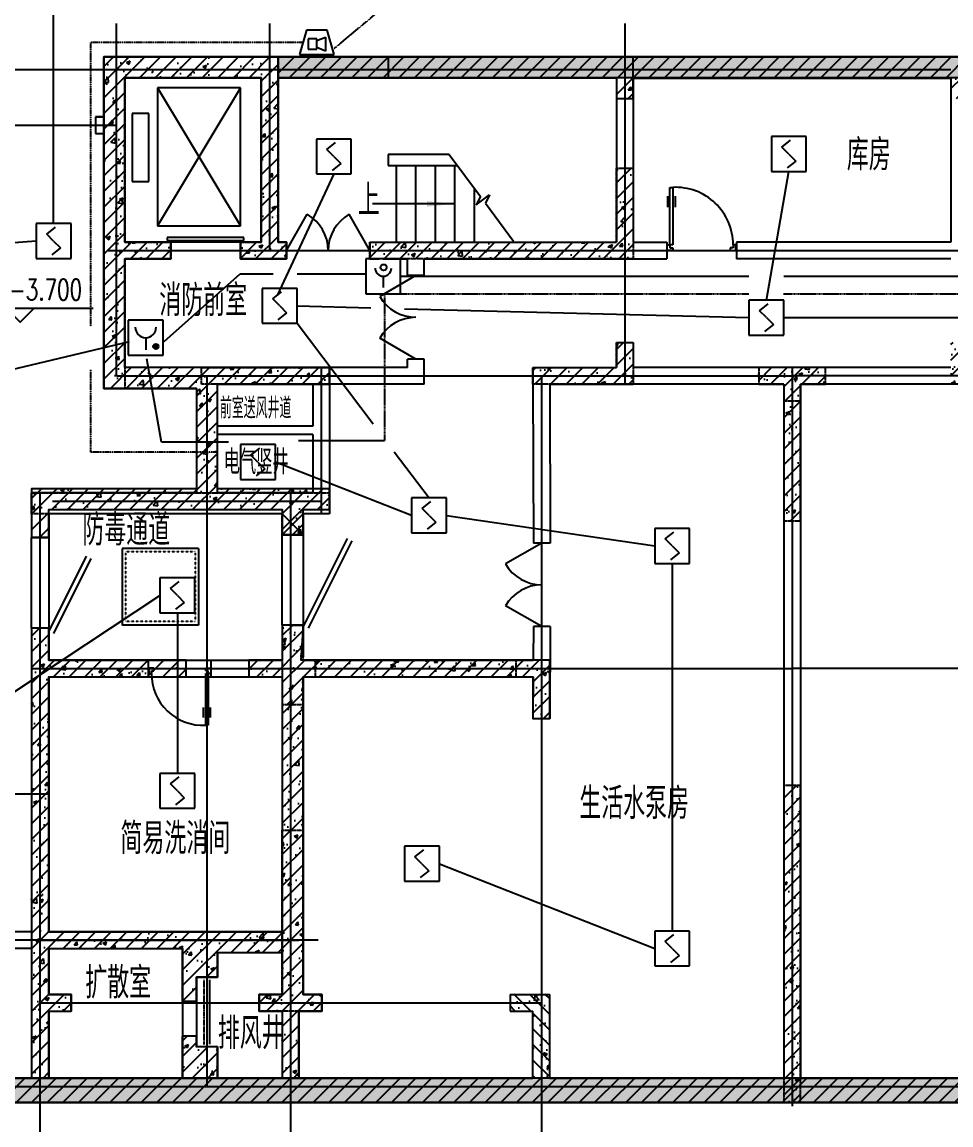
# Model space of a CAD drawing. Extents: x -170759 to 304867, y -311201 to 112352.
# Drawn here: x 83807 to 97142, y -258661 to -242828 of the extents above; entities that cross this region are included whole.
import ezdxf
from ezdxf.enums import TextEntityAlignment as Align

# ---------------------------------------------------------------- set-up
doc = ezdxf.new("R2010")
doc.units = 0
for name, pattern in [('ACAD_ISO04W100', [30.5, 24, -3, 0.5, -3]), ('CENTER', [2, 1.25, -0.25, 0.25, -0.25]), ('CENTER2', [1.125, 0.75, -0.125, 0.125, -0.125]), ('DASH', [0.35, 0.25, -0.1]), ('DOTE', [2.42, 2, -0.2, 0.02, -0.2]), ('HIDDEN', [0.375, 0.25, -0.125]), ('PHANTOM2', [1.25, 0.625, -0.125, 0.125, -0.125, 0.125, -0.125])]:
    doc.linetypes.add(name, pattern=pattern)
doc.layers.get('0').update_dxf_attribs({"linetype": 'CONTINUOUS'})
for name, color, linetype in [('7', 8, 'CONTINUOUS'), ('DOTE', 251, 'CONTINUOUS'), ('EQUIP', 3, 'CONTINUOUS'), ('PUB_DIM', 3, 'CONTINUOUS'), ('STAIR', 2, 'CONTINUOUS'), ('TEX', 7, 'CONTINUOUS'), ('TEXT', 6, 'CONTINUOUS'), ('TXT', 3, 'CONTINUOUS'), ('WAL', 20, 'CONTINUOUS'), ('WALL', 7, 'CONTINUOUS'), ('WINDOW', 151, 'CONTINUOUS'), ('WINDOW_TEXT', 7, 'CONTINUOUS'), ('WIRE', 1, 'CONTINUOUS'), ('WZ', 3, 'CONTINUOUS'), ('X', 4, 'CONTINUOUS'), ('ZHU', 251, 'CONTINUOUS'), ('ZXX', 2, 'ACAD_ISO04W100'), ('导线', 1, 'CONTINUOUS'), ('消防', 1, 'CONTINUOUS')]:
    doc.layers.add(name, color=color, linetype=linetype)
doc.styles.add('HZS', font='txt', dxfattribs={"width": 0.7, "bigfont": 'HZS'})
doc.styles.add('HZTXT', font='txt.shx', dxfattribs={"width": 0.8, "bigfont": 'hztxt.shx'})
doc.styles.add('HZXXX', font='romans', dxfattribs={"width": 0.7, "bigfont": 'hzs'})
doc.styles.add('SIMPLEX', font='SIMPLEX.SHX')
doc.styles.add('XC93', font='hzst-e.shx', dxfattribs={"width": 0.75, "bigfont": 'xc93.shx'})
pattern_1 = [(50, (50704.1, -264957.1), (546.554, -47.8173), [57.15, -628.65]), (355, (50704.1, -264957.1), (-105.7285, 573.17), [45.72, -502.92]), (100.451, (50749.67, -264961.1), (440.8275, 525.35), [48.57, -534.27]), (46.1842, (50704.1, -264804.7), (813.237, -126.127), [85.725, -942.975]), (96.6356, (50771.9, -264815.2), (712.213, 742.277), [72.855, -801.405]), (351.184, (50704.1, -264804.7), (712.214, 742.275), [68.58, -754.38]), (21, (50780.3, -264842.8), (454.8446, -306.7966), [57.15, -628.65]), (326, (50780.3, -264842.8), (185.406, 552.564), [45.72, -502.92]), (71.4514, (50818.2, -264868.36), (640.2495, 245.7686), [48.57, -534.27]), (37.5, (50704.12, -264957.1), (9.2658, 253.6651), [0, -496.824, 0, -510.54, 0, -504.825]), (7.5, (50704.12, -264957.1), (200.459, 300.5417), [0, -291.084, 0, -485.394, 0, -192.405]), (327.5, (50534.2, -264957.1), (406.7718, -17.1862), [0, -190.5, 0, -594.36, 0, -788.67]), (317.5, (50458, -264957.1), (444.3875, 76.2795), [0, -247.65, 0, -394.716, 0, -560.07])]
pattern_2 = [(45, (50704.12, -266421.94), (-112.2532, 112.2532), [])]

# ---------------------------------------------------------------- blocks, each defined once
blk = doc.blocks.new('_LINKPT1')
blk.add_line((0, 0), (0, 0))
blk = doc.blocks.new('M_I14YDH')
for p, q in [((0.5, 0.5), (-0.5, 0.5)), ((-0.5, 0.5), (-0.5, -0.5)), ((-0.2, 0.2), (0.05, 0.4)), ((0.5, -0.5), (0.5, 0.5)), ((0, 0), (-0.2, 0.2)), ((0, 0), (0.2, -0.2)), ((0.2, -0.2), (-0.05, -0.4)), ((-0.5, -0.5), (0.5, -0.5))]:
    blk.add_line(p, q)
for p in [(0, 0.5), (-0.5, 0), (0.5, 0), (0, -0.5)]:
    blk.add_blockref('_LINKPT1', p)
at = {"width": 0.8, "flags": 9}
blk.add_attdef('A', (0, 0), '', height=0.00002, dxfattribs=at)
blk = doc.blocks.new('_DBLK1')
for p, q in [((-0.5, 0), (-0.25, -0.433)), ((0.5, 0), (0.25, -0.433))]:
    blk.add_line(p, q)
for centre, start, end in [((-0.5, 0), 300, 0), ((0.5, 0), 180, 240)]:
    blk.add_arc(centre, 0.5, start, end)
at = {"layer": 'WINDOW_TEXT', "style": 'SIMPLEX', "flags": 9}
blk.add_attdef('A', text='', height=1, dxfattribs=at).set_placement((0, 1.5), align=Align.MIDDLE)
blk = doc.blocks.new('M_A23MCU')
for p, q in [((-0.454, 0.081), (-0.454, 0.905)), ((-0.454, 0.905), (-0.413, 0.905)), ((-0.413, 0.905), (-0.413, 0.081)), ((-0.489, 0.782), (-0.489, 0.624)), ((-0.378, 0.782), (-0.378, 0.624)), ((-0.495, -0.002), (-0.495, 0.081)), ((-0.495, 0.081), (-0.454, 0.081)), ((-0.413, 0.081), (-0.454, 0.081)), ((-0.454, 0.081), (-0.454, 0.039)), ((-0.454, 0.039), (-0.413, 0.039)), ((-0.413, 0.039), (-0.413, -0.002)), ((0.412, 0.039), (0.412, -0.002)), ((0.453, 0.039), (0.412, 0.039)), ((0.453, 0.081), (0.453, 0.039)), ((0.494, 0.081), (0.453, 0.081)), ((0.494, -0.002), (0.494, 0.081)), ((-0.413, -0.002), (-0.495, -0.002)), ((-0.495, -0.002), (-0.495, -0.002)), ((0.412, -0.002), (0.494, -0.002)), ((0.494, -0.002), (0.494, -0.002))]:
    blk.add_line(p, q)
blk.add_arc((-0.372, 0.082), 0.825, 359.9283, 92.866)
blk = doc.blocks.new('M_I17LNN')
for p, q in [((0.5, 0.5), (-0.5, 0.5)), ((-0.5, 0.5), (-0.5, -0.5)), ((0.5, -0.5), (0.5, 0.5)), ((0, 0), (0, -0.35)), ((-0.5, -0.5), (0.5, -0.5))]:
    blk.add_line(p, q)
blk.add_arc((0, 0.3), 0.3, 180, 0)
for p in [(0, 0.5), (-0.5, 0), (0.5, 0), (0, -0.5)]:
    blk.add_blockref('_LINKPT1', p)
at = {"width": 0.8, "flags": 9}
blk.add_attdef('A', (0, 0), '', height=0.00002, dxfattribs=at)
blk = doc.blocks.new('A$C040471D3')
at = {"layer": 'EQUIP'}
blk.add_circle((396, 125), 37.5, dxfattribs=at)
for points in [[(396, 162), (396, 162), (377, 157), (414, 157)], [(363, 144), (428, 144), (358, 125), (433, 125)], [(363, 106), (428, 106), (358, 125), (433, 125)], [(377, 157), (414, 157), (363, 144), (428, 144)], [(377, 92), (414, 92), (363, 106), (428, 106)], [(396, 87), (396, 87), (377, 92), (414, 92)]]:
    blk.add_solid(points, dxfattribs=at)
at = {"layer": 'EQUIP', "xscale": 500, "yscale": 500, "zscale": 500}
blk.add_blockref('M_I17LNN', (250, 250), dxfattribs=at)
blk = doc.blocks.new('A$C0C615F67')
blk.add_blockref('A$C040471D3', (0, 0))
blk = doc.blocks.new('_X1BIG')
for p, q in [((0.5, 0.5), (-0.5, 0.5)), ((-0.5, 0.5), (-0.5, -0.5)), ((0.5, -0.5), (0.5, 0.5)), ((0, 0), (0, -0.324)), ((-0.5, -0.5), (0.5, -0.5))]:
    blk.add_line(p, q)
blk.add_circle((0.012, 0.254), 0.0864)
blk.add_arc((0, 0.234), 0.234, 180, 0)
at = {"xscale": 0.002, "yscale": 0.002, "zscale": 0.002}
for p in [(0, 0.5), (-0.5, 0), (0.5, 0), (0, -0.5)]:
    blk.add_blockref('_LINKPT1', p, dxfattribs=at)
at = {"style": 'XC93', "width": 0.75, "flags": 9}
blk.add_attdef('A', (0, 0), '', height=0.00002, dxfattribs=at)
blk = doc.blocks.new('_ARROW')
blk.add_solid([(0, 0), (-1, 0.1), (-1, -0.1)])
blk = doc.blocks.new('M_I21DXI')
for p, q in [((-0.3, 0.7), (-0.5, 0)), ((0.3, 0.7), (-0.3, 0.7)), ((0.5, 0), (0.3, 0.7)), ((-0.25, 0.45), (-0.25, 0.15)), ((0, 0.45), (-0.25, 0.45)), ((0, 0.4), (0.25, 0.5)), ((0, 0.15), (0, 0.45)), ((0.25, 0.5), (0.25, 0.1)), ((-0.5, 0), (0.5, 0)), ((-0.25, 0.15), (0, 0.15)), ((0.25, 0.1), (0, 0.2))]:
    blk.add_line(p, q)
for p in [(0, 0.7), (-0.4, 0.35), (0.4, 0.35), (0, 0)]:
    blk.add_blockref('_LINKPT1', p)
at = {"width": 0.8, "flags": 9}
blk.add_attdef('A', (0, 0), '', height=0.00002, dxfattribs=at)

msp = doc.modelspace()

# ---------------------------------------------------------------- hatches: boundary and pattern name
at = {"layer": 'WALL'}
h = msp.add_hatch(dxfattribs=at)
h.set_pattern_fill('AR-CONC', color=256, scale=3, style=0)
h.set_pattern_definition(pattern_1)
h.paths.add_polyline_path([(84191.64473, -250227.46476), (84191.64473, -249827.46476), (87541.64473, -249827.46476), (87541.64473, -250187.46476), (87841.64473, -250187.46476), (87841.64473, -249827.46476), (88221.64473, -249827.46476), (88221.64473, -249527.46476), (86611.64473, -249527.46476), (86611.64473, -248027.46479), (88221.64454, -248027.46479), (88221.64454, -247787.46476), (85281.64473, -247787.46476), (85281.64473, -246227.46476), (85941.64473, -246227.46476), (85941.64473, -245987.46476), (85281.64473, -245987.46476), (85281.64473, -243627.46476), (87241.64473, -243627.46476), (87241.64473, -245987.46476), (86941.64473, -245987.46476), (86941.64473, -246227.46476), (87601.64473, -246227.46476), (87601.64473, -245987.46476), (87481.64473, -245987.46476), (87481.64473, -243327.46476), (84981.64473, -243327.46476), (84981.64473, -248087.46476), (86311.64473, -248087.46476), (86311.64473, -249527.46476), (83941.64473, -249527.46476), (83941.64473, -250227.46476)])
h = msp.add_hatch(dxfattribs=at)
h.set_pattern_fill('ANSI31', color=256, scale=50, style=0)
h.set_pattern_definition([(45, (50704.12, -265395.64), (-112.2532, 112.2532), [])])
h.paths.add_polyline_path([(84191.64473, -250227.46476), (84191.64473, -249827.46476), (87541.64473, -249827.46476), (87541.64473, -250187.46476), (87841.64473, -250187.46476), (87841.64473, -249827.46476), (88221.64473, -249827.46476), (88221.64473, -249527.46476), (86611.64473, -249527.46476), (86611.64473, -248027.46479), (88221.64454, -248027.46479), (88221.64454, -247787.46476), (85281.64473, -247787.46476), (85281.64473, -246227.46476), (85941.64473, -246227.46476), (85941.64473, -245987.46476), (85281.64473, -245987.46476), (85281.64473, -243627.46476), (87241.64473, -243627.46476), (87241.64473, -245987.46476), (86941.64473, -245987.46476), (86941.64473, -246227.46476), (87601.64473, -246227.46476), (87601.64473, -245987.46476), (87481.64473, -245987.46476), (87481.64473, -243327.46476), (84981.64473, -243327.46476), (84981.64473, -248087.46476), (86311.64473, -248087.46476), (86311.64473, -249527.46476), (83941.64473, -249527.46476), (83941.64473, -250227.46476)])
h = msp.add_hatch(dxfattribs=at)
h.set_pattern_fill('AR-CONC', color=256, scale=3, style=0)
h.set_pattern_definition(pattern_1)
h.paths.add_polyline_path([(87481.64473, -243327.46476), (102241.64473, -243327.46476), (102241.64473, -243627.46476), (87481.64473, -243627.46476)])
h = msp.add_hatch(dxfattribs=at)
h.set_pattern_fill('ANSI31', color=256, scale=50, style=0)
h.set_pattern_definition(pattern_2)
h.paths.add_polyline_path([(87481.64473, -243327.46476), (102241.64473, -243327.46476), (102241.64473, -243627.46476), (87481.64473, -243627.46476)])
h = msp.add_hatch(dxfattribs=at)
h.set_pattern_fill('AR-CONC', color=256, scale=3, style=0)
h.set_pattern_definition(pattern_1)
h.paths.add_polyline_path([(81481.64473, -244107.46476), (81481.64473, -243587.46476), (78731.64473, -243587.46476), (78731.64473, -254137.46476), (79931.64473, -254137.46476), (79931.64473, -258337.46476), (109791.64473, -258337.46476), (109791.64473, -254137.46476), (110991.64473, -254137.46476), (110991.64473, -251987.46476), (110941.64473, -251987.46476), (110941.64473, -243587.46476), (110361.64473, -243587.46476), (110361.64473, -243827.46476), (110641.64473, -243827.46476), (110641.64473, -253787.46476), (106861.64473, -253787.46476), (106861.64473, -254027.46476), (109441.64473, -254027.46476), (109441.64473, -257987.46476), (105781.64473, -257987.46476), (80281.64473, -257987.46476), (80281.64473, -253787.46476), (79081.64473, -253787.46476), (79081.64689, -243827.46456), (80031.64473, -243827.46476), (80031.64473, -244107.46476), (80281.64473, -244107.46476), (80281.64473, -243827.46476), (81241.64473, -243827.46476), (81241.64473, -244107.46476)])
h = msp.add_hatch(dxfattribs=at)
h.set_pattern_fill('ANSI31', color=256, scale=50, style=0)
h.set_pattern_definition([(45, (48812.71, -264957.1), (-112.2532, 112.2532), [])])
h.paths.add_polyline_path([(81481.64473, -244107.46476), (81481.64473, -243587.46476), (78731.64473, -243587.46476), (78731.64473, -254137.46476), (79931.64473, -254137.46476), (79931.64473, -258337.46476), (109791.64473, -258337.46476), (109791.64473, -254137.46476), (110991.64473, -254137.46476), (110991.64473, -251987.46476), (110941.64473, -251987.46476), (110941.64473, -243587.46476), (110361.64473, -243587.46476), (110361.64473, -243827.46476), (110641.64473, -243827.46476), (110641.64473, -253787.46476), (106861.64473, -253787.46476), (106861.64473, -254027.46476), (109441.64473, -254027.46476), (109441.64473, -257987.46476), (105781.64473, -257987.46476), (80281.64473, -257987.46476), (80281.64473, -253787.46476), (79081.64473, -253787.46476), (79081.64689, -243827.46456), (80031.64473, -243827.46476), (80031.64473, -244107.46476), (80281.64473, -244107.46476), (80281.64473, -243827.46476), (81241.64473, -243827.46476), (81241.64473, -244107.46476)])
h = msp.add_hatch(dxfattribs=at)
h.set_pattern_fill('AR-CONC', color=256, scale=3, style=0)
h.set_pattern_definition(pattern_1)
h.paths.add_polyline_path([(92461.64473, -243627.46476), (92341.64473, -243627.46476), (92341.64473, -243927.46476), (92461.64473, -243927.46476)])
h.paths.add_polyline_path([(92581.64473, -243627.46476), (92461.64473, -243627.46476), (92461.64473, -243927.46476), (92581.64473, -243927.46476)])
h.paths.add_polyline_path([(97141.64473, -243927.46476), (97261.64473, -243927.46476), (97261.64473, -243627.46476), (97141.64473, -243627.46476)])
h.paths.add_polyline_path([(97261.64473, -243927.46476), (97381.64473, -243927.46476), (97381.64473, -243627.46476), (97261.64473, -243627.46476)])
h = msp.add_hatch(dxfattribs=at)
h.set_pattern_fill('ANSI31', color=256, scale=50, style=0)
h.set_pattern_definition(pattern_2)
h.paths.add_polyline_path([(92461.64473, -243627.46476), (92341.64473, -243627.46476), (92341.64473, -243927.46476), (92461.64473, -243927.46476)])
h.paths.add_polyline_path([(92581.64473, -243627.46476), (92461.64473, -243627.46476), (92461.64473, -243927.46476), (92581.64473, -243927.46476)])
h.paths.add_polyline_path([(97141.64473, -243927.46476), (97261.64473, -243927.46476), (97261.64473, -243627.46476), (97141.64473, -243627.46476)])
h.paths.add_polyline_path([(97261.64473, -243927.46476), (97381.64473, -243927.46476), (97381.64473, -243627.46476), (97261.64473, -243627.46476)])
h = msp.add_hatch(dxfattribs=at)
h.set_pattern_fill('AR-CONC', color=256, scale=3, style=0)
h.set_pattern_definition(pattern_1)
h.paths.add_polyline_path([(88801.64473, -246227.46476), (88801.64473, -245987.46476), (92341.64473, -245987.46476), (92341.64473, -244927.46476), (92581.64473, -244927.46476), (92581.64473, -246227.46476)])
h = msp.add_hatch(dxfattribs=at)
h.set_pattern_fill('ANSI31', color=256, scale=50, style=0)
h.set_pattern_definition([(45, (50704.12, -264547.88), (-112.2532, 112.2532), [])])
h.paths.add_polyline_path([(88801.64473, -246227.46476), (88801.64473, -245987.46476), (92341.64473, -245987.46476), (92341.64473, -244927.46476), (92581.64473, -244927.46476), (92581.64473, -246227.46476)])
h = msp.add_hatch(dxfattribs=at)
h.set_pattern_fill('AR-CONC', color=256, scale=3, style=0)
h.set_pattern_definition(pattern_1)
h.paths.add_polyline_path([(91141.64473, -248027.46476), (91141.64473, -247787.46476), (92341.64473, -247787.46476), (92341.64473, -247427.46476), (92581.64473, -247427.46476), (92581.64473, -248027.46476)])
h = msp.add_hatch(dxfattribs=at)
h.set_pattern_fill('ANSI31', color=256, scale=50, style=0)
h.set_pattern_definition([(45, (50704.12, -264245.63), (-112.2532, 112.2532), [])])
h.paths.add_polyline_path([(91141.64473, -248027.46476), (91141.64473, -247787.46476), (92341.64473, -247787.46476), (92341.64473, -247427.46476), (92581.64473, -247427.46476), (92581.64473, -248027.46476)])
h = msp.add_hatch(dxfattribs=at)
h.set_pattern_fill('AR-CONC', color=256, scale=3, style=0)
h.set_pattern_definition(pattern_1)
h.paths.add_polyline_path([(98581.64473, -248027.46476), (98581.64473, -247787.46476), (97381.64473, -247787.46476), (97381.64473, -247427.46476), (97141.64473, -247427.46476), (97141.64473, -248027.46476)])
h.paths.add_polyline_path([(94981.64473, -249987.46476), (94981.64473, -248027.46476), (95341.64473, -248027.46476), (95341.64473, -247787.46476), (94381.64473, -247787.46476), (94381.64473, -248027.46476), (94741.64473, -248027.46476), (94741.64473, -249987.46476)])
h = msp.add_hatch(dxfattribs=at)
h.set_pattern_fill('ANSI31', color=256, scale=50, style=0)
h.set_pattern_definition([(45, (50704.12, -264485.69), (-112.2532, 112.2532), [])])
h.paths.add_polyline_path([(98581.64473, -248027.46476), (98581.64473, -247787.46476), (97381.64473, -247787.46476), (97381.64473, -247427.46476), (97141.64473, -247427.46476), (97141.64473, -248027.46476)])
h.paths.add_polyline_path([(94981.64473, -249987.46476), (94981.64473, -248027.46476), (95341.64473, -248027.46476), (95341.64473, -247787.46476), (94381.64473, -247787.46476), (94381.64473, -248027.46476), (94741.64473, -248027.46476), (94741.64473, -249987.46476)])
h = msp.add_hatch(dxfattribs=at)
h.set_pattern_fill('AR-CONC', color=256, scale=3, style=0)
h.set_pattern_definition(pattern_1)
h.paths.add_polyline_path([(83941.64473, -251527.46476), (83941.64473, -257987.46476), (84191.64473, -257987.46476), (84191.64473, -257027.46476), (84511.64473, -257027.46476), (84511.64473, -256787.46476), (84191.64473, -256787.46476), (84191.64473, -256127.46476), (86111.64492, -256127.46477), (86111.64492, -256888.07186), (86311.64492, -256888.07186), (86311.64492, -256538.07186), (86611.64473, -256538.07186), (86611.64473, -256187.46476), (87541.64473, -256187.46476), (87541.64473, -256787.46476), (87211.64473, -256787.46476), (87211.64473, -257027.46476), (87541.64473, -257027.46476), (87541.64473, -257987.46476), (87781.64473, -257987.46476), (87781.64473, -257027.46476), (88111.64473, -257027.46476), (88111.64473, -256787.46476), (87841.64473, -256787.46476), (87841.64473, -252227.46476), (91141.64473, -252227.46476), (91141.64473, -252827.46476), (91381.64473, -252827.46476), (91381.64473, -251987.46476), (87811.64473, -251987.46476), (87847.45479, -251493.62504), (87541.64473, -251487.46476), (87541.64473, -251987.46476), (87061.64473, -251987.46476), (87061.64473, -252227.46476), (87541.64473, -252227.46476), (87541.64473, -255887.46476), (84191.64473, -255887.46476), (84191.64473, -252227.46476), (86161.64473, -252227.46476), (86161.64473, -251987.46476), (84191.64473, -251987.46476), (84191.64473, -251527.46476)])
h = msp.add_hatch(dxfattribs=at)
h.set_pattern_fill('ANSI31', color=256, scale=50, style=0)
h.set_pattern_definition([(45, (49525.67, -264957.1), (-112.2532, 112.2532), [])])
h.paths.add_polyline_path([(83941.64473, -251527.46476), (83941.64473, -257987.46476), (84191.64473, -257987.46476), (84191.64473, -257027.46476), (84511.64473, -257027.46476), (84511.64473, -256787.46476), (84191.64473, -256787.46476), (84191.64473, -256127.46476), (86111.64492, -256127.46477), (86111.64492, -256888.07186), (86311.64492, -256888.07186), (86311.64492, -256538.07186), (86611.64473, -256538.07186), (86611.64473, -256187.46476), (87541.64473, -256187.46476), (87541.64473, -256787.46476), (87211.64473, -256787.46476), (87211.64473, -257027.46476), (87541.64473, -257027.46476), (87541.64473, -257987.46476), (87781.64473, -257987.46476), (87781.64473, -257027.46476), (88111.64473, -257027.46476), (88111.64473, -256787.46476), (87841.64473, -256787.46476), (87841.64473, -252227.46476), (91141.64473, -252227.46476), (91141.64473, -252827.46476), (91381.64473, -252827.46476), (91381.64473, -251987.46476), (87811.64473, -251987.46476), (87847.45479, -251493.62504), (87541.64473, -251487.46476), (87541.64473, -251987.46476), (87061.64473, -251987.46476), (87061.64473, -252227.46476), (87541.64473, -252227.46476), (87541.64473, -255887.46476), (84191.64473, -255887.46476), (84191.64473, -252227.46476), (86161.64473, -252227.46476), (86161.64473, -251987.46476), (84191.64473, -251987.46476), (84191.64473, -251527.46476)])
h = msp.add_hatch(dxfattribs=at)
h.set_pattern_fill('AR-CONC', color=256, scale=3, style=0)
h.set_pattern_definition(pattern_1)
h.paths.add_polyline_path([(94741.64473, -258337.46476), (94981.64473, -258337.46476), (94981.64473, -253787.46476), (94741.64473, -253787.46476)])
h = msp.add_hatch(dxfattribs=at)
h.set_pattern_fill('ANSI31', color=256, scale=50, style=0)
h.set_pattern_definition([(45, (49627.78, -264957.1), (-112.2532, 112.2532), [])])
h.paths.add_polyline_path([(94741.64473, -258337.46476), (94981.64473, -258337.46476), (94981.64473, -253787.46476), (94741.64473, -253787.46476)])
h = msp.add_hatch(dxfattribs=at)
h.set_pattern_fill('ANSI31', color=256, scale=50, style=0)
h.set_pattern_definition([(135, (138542.55, -264946.23), (112.2532, 112.2532), [])])
h.paths.add_polyline_path([(91141.64473, -257016.60096), (90811.64473, -257016.60096), (90811.64473, -256896.60096), (91261.64473, -256896.60096), (91261.64473, -257976.60096), (91141.64473, -257976.60096)])
h.paths.add_polyline_path([(91261.64473, -256776.60096), (91381.64473, -256776.60096), (91381.64473, -257976.60096), (91261.64473, -257976.60096)])
h.paths.add_polyline_path([(90811.64473, -256896.60096), (90811.64473, -256776.60096), (91261.64473, -256776.60096), (91261.64473, -256896.60096)])
h = msp.add_hatch(dxfattribs=at)
h.set_pattern_fill('AR-CONC', color=256, scale=3, style=0)
h.set_pattern_definition([(130, (139019.17, -264957.1), (-546.554, -47.8173), [57.15, -628.65]), (185, (139019.17, -264957.1), (105.7285, 573.17), [45.72, -502.92]), (79.549, (138973.6, -264961.1), (-440.8275, 525.35), [48.57, -534.27]), (133.8158, (139019.2, -264804.7), (-813.237, -126.127), [85.725, -942.975]), (83.3644, (138951.4, -264815.2), (-712.213, 742.277), [72.855, -801.405]), (188.816, (139019.2, -264804.7), (-712.214, 742.275), [68.58, -754.38]), (159, (138942.97, -264842.8), (-454.8446, -306.7966), [57.15, -628.65]), (214, (138942.97, -264842.8), (-185.406, 552.564), [45.72, -502.92]), (108.5486, (138905.07, -264868.36), (-640.2495, 245.7686), [48.57, -534.27]), (142.5, (139019.17, -264957.1), (-9.2658, 253.6651), [0, -496.824, 0, -510.54, 0, -504.825]), (172.5, (139019.17, -264957.1), (-200.459, 300.5417), [0, -291.084, 0, -485.394, 0, -192.405]), (212.5, (139189.1, -264957.1), (-406.7718, -17.1862), [0, -190.5, 0, -594.36, 0, -788.67]), (222.5, (139265.3, -264957.1), (-444.3875, 76.2795), [0, -247.65, 0, -394.716, 0, -560.07])])
h.paths.add_polyline_path([(91141.64473, -257027.46476), (90811.64473, -257027.46476), (90811.64473, -256907.46476), (91261.64473, -256907.46476), (91261.64473, -257987.46476), (91141.64473, -257987.46476)])
h.paths.add_polyline_path([(91261.64473, -256787.46476), (91381.64473, -256787.46476), (91381.64473, -257987.46476), (91261.64473, -257987.46476)])
h.paths.add_polyline_path([(90811.64473, -256907.46476), (90811.64473, -256787.46476), (91261.64473, -256787.46476), (91261.64473, -256907.46476)])
h = msp.add_hatch(dxfattribs=at)
h.set_pattern_fill('AR-CONC', color=256, scale=3, style=0)
h.set_pattern_definition(pattern_1)
h.paths.add_polyline_path([(86111.64492, -257388.07186), (86111.64492, -257987.46476), (86611.64473, -257987.46476), (86611.64473, -257538.07186), (86311.64492, -257538.07186), (86311.64492, -257388.07186)])
h = msp.add_hatch(dxfattribs=at)
h.set_pattern_fill('ANSI31', color=256, scale=50, style=0)
h.set_pattern_definition([(45, (51442.75, -264957.1), (-112.2532, 112.2532), [])])
h.paths.add_polyline_path([(86111.64492, -257388.07186), (86111.64492, -257987.46476), (86611.64473, -257987.46476), (86611.64473, -257538.07186), (86311.64492, -257538.07186), (86311.64492, -257388.07186)])

# ---------------------------------------------------------------- linework, layer by layer
at = {"linetype": 'DASH', "ltscale": 0.3}
for p, q in [((85292.14211, -250434.04744, 0), (85292.14211, -251434.04744, 0)), ((86292.14211, -250434.04744, 0), (85292.14211, -250434.04744, 0)), ((86292.14211, -250434.04744, 0), (86292.14211, -251434.04744, 0)), ((86292.14211, -251434.04744, 0), (85292.14211, -251434.04744, 0))]:
    msp.add_line(p, q, dxfattribs=at)
at = {"layer": '7'}
for p, q in [((83941.64473, -251527.46476, 0), (83941.64473, -250227.46476, 0)), ((84191.64473, -250227.46476, 0), (84191.64473, -251527.46476, 0)), ((87541.64473, -251487.46476, 0), (87541.64473, -250187.46476, 0)), ((87841.64473, -250187.46476, 0), (87841.64473, -251487.46476, 0)), ((88472.93233, -250241.11642, 0), (87847.45479, -251493.62504, 0)), ((85242.14211, -250384.04744, 0), (85242.14211, -251484.04744, 0)), ((86342.14211, -250384.04744, 0), (85242.14211, -250384.04744, 0)), ((86342.14211, -250384.04744, 0), (86342.14211, -251484.04744, 0)), ((84727.76834, -250497.55748, 0), (84191.64473, -251571.1363, 0)), ((84794.86702, -250531.06521, 0), (84258.74341, -251604.64403, 0)), ((86342.14211, -251484.04744, 0), (85242.14211, -251484.04744, 0)), ((85621.64473, -251987.46476, 0), (86521.64473, -251987.46476, 0)), ((85621.64473, -252227.46476, 0), (86521.64473, -252227.46476, 0)), ((86500.86744, -257502.44915, 0), (86500.86744, -256579.09157, 0)), ((86111.64492, -256888.07186, 0), (86111.64492, -257388.07186, 0)), ((86311.64492, -256888.07186, 0), (86311.64492, -257388.07186, 0))]:
    msp.add_line(p, q, dxfattribs=at)
at = {"layer": 'DOTE', "color": 251, "linetype": 'DOTE', "ltscale": 0.5}
for p, q in [((85161.64473, -247907.46476, 0), (85161.64473, -242848.38096, 0)), ((87361.64473, -246107.46476, 0), (87361.64473, -242848.26557, 0)), ((92461.64473, -242848.29189, 0), (92461.64473, -248027.46476, 0)), ((73209.46591, -243507.46476, 0), (85577.88296, -243507.46476, 0)), ((85001.64473, -243507.46476, 0), (97141.64473, -243507.46476, 0)), ((83361.64473, -244307.46476, 0), (85161.64473, -244307.46476, 0)), ((85041.64473, -246107.46476, 0), (92581.64473, -246107.46476, 0)), ((85161.64473, -246107.46476, 0), (97261.64473, -246107.46476, 0)), ((85161.64473, -246107.46476, 0), (92154.13978, -246107.46476, 0)), ((88101.64473, -247787.46476, 0), (88101.64473, -249887.46476, 0)), ((94861.64473, -247787.46476, 0), (94861.64473, -258393.39534, 0)), ((85161.64473, -247907.46476, 0), (94861.64473, -247907.46476, 0)), ((85161.64473, -247907.46476, 0), (94861.64473, -247907.46476, 0)), ((85161.64473, -247907.46476, 0), (94861.64473, -247907.46476, 0)), ((86461.64473, -247907.46476, 0), (86461.64473, -258107.46476, 0)), ((91261.64473, -247907.46476, 0), (91261.64473, -248027.46476, 0)), ((104561.64473, -247907.46476, 0), (94861.64473, -247907.46476, 0)), ((91261.64473, -248027.46476, 0), (91261.64473, -266159.69623, 0)), ((84061.64473, -249587.46476, 0), (84061.64473, -266159.69623, 0)), ((87661.64473, -249587.46476, 0), (87661.64473, -266159.69623, 0)), ((84241.64473, -249707.46476, 0), (88101.64473, -249707.46476, 0)), ((85161.64473, -249707.46476, 0), (87661.64473, -249707.46476, 0)), ((83941.64473, -252107.46476, 0), (94861.64473, -252107.46476, 0)), ((83941.64473, -252107.46476, 0), (94861.64473, -252107.46476, 0)), ((107101.64473, -252107.46476, 0), (94861.64473, -252107.46476, 0)), ((78961.64473, -253907.46476, 0), (84181.64473, -253907.46476, 0)), ((88055.42751, -256007.46476), (82741.64473, -256007.46476, 0)), ((84061.64473, -256007.46476, 0), (87781.64473, -256007.46476, 0)), ((86461.64473, -256007.46476, 0), (86461.64473, -258107.46476, 0)), ((84061.64473, -256907.46476, 0), (91261.64473, -256907.46476, 0)), ((64481.64473, -258107.46476, 0), (109561.64473, -258107.46476, 0))]:
    msp.add_line(p, q, dxfattribs=at)
at = {"layer": 'PUB_DIM', "elevation": 0}
msp.add_lwpolyline([(90021.59761, -245437.46476), (88837.86609, -245437.46476)], dxfattribs=at)
at = {"layer": 'STAIR'}
for p, q in [((85752.36635, -243770.65893, 0), (85752.36635, -245751.46476, 0)), ((86941.64473, -243770.65893, 0), (85752.36635, -245751.46476, 0)), ((85752.36635, -243770.65893, 0), (86941.64473, -245751.46476, 0)), ((86941.64473, -243770.65893, 0), (85752.36635, -243770.65893, 0)), ((86941.64473, -245751.46476, 0), (86941.64473, -243770.65893, 0)), ((85389.24248, -244139.1949, 0), (85389.24248, -245119.1949, 0)), ((85625.24248, -244139.1949, 0), (85389.24248, -244139.1949, 0)), ((85625.24248, -245119.1949, 0), (85625.24248, -244139.1949, 0)), ((89938.85932, -244727.46476, 0), (90386.73867, -245333.25419, 0)), ((89181.59761, -245987.46476, 0), (89181.59761, -244887.46476, 0)), ((89461.59761, -245987.46476, 0), (89461.59761, -244887.46476, 0)), ((89741.59761, -245987.46476, 0), (89741.59761, -244887.46476, 0)), ((90021.59761, -245987.46476, 0), (90021.59761, -244887.46476, 0)), ((85389.24248, -245119.1949, 0), (85625.24248, -245119.1949, 0)), ((90301.59761, -245987.46476, 0), (90301.59761, -245218.0947, 0)), ((90325.91657, -245452.8396, 0), (90518.90027, -245310.16062, 0)), ((90386.73867, -245333.25419, 0), (90325.91657, -245452.8396, 0)), ((90518.90027, -245310.16062, 0), (90458.07816, -245429.74604, 0)), ((90458.07816, -245429.74604, 0), (90861.59761, -245975.53546, 0)), ((85752.36635, -245751.46476, 0), (86941.64473, -245751.46476, 0)), ((85891.24362, -245921.6576, 0), (85891.24362, -245962.88946, 0)), ((86989.26785, -245921.6576, 0), (85891.24362, -245921.6576, 0)), ((85891.24362, -245962.88946, 0), (86989.26785, -245962.88946, 0)), ((86941.64473, -245987.46476, 0), (85941.64473, -245987.46476, 0)), ((86989.26785, -245962.88946, 0), (86989.26785, -245921.6576, 0)), ((89481.59761, -245987.46476, 0), (91141.59761, -245987.46476, 0))]:
    msp.add_line(p, q, dxfattribs=at)
at = {"layer": 'TEX'}
msp.add_line((64591.64473, -258337.46476, 0), (109791.64473, -258337.46476, 0), dxfattribs=at)
at = {"layer": 'TEXT', "color": 3}
msp.add_lwpolyline([(83980.06362, -246935.26039), (83780.06362, -247135.3393), (83580.06362, -246935.26039), (84826.21253, -246935.26039)], dxfattribs=at)
at = {"layer": 'WAL', "color": 2, "linetype": 'HIDDEN'}
msp.add_line((86421.20124, -257506.64625, 0), (86421.20124, -256579.09157, 0), dxfattribs=at)
at = {"layer": 'WALL'}
for p, q in [((84981.64473, -243327.46476, 0), (87481.64473, -243327.46476, 0)), ((104741.64473, -243327.46476, 0), (87481.64473, -243327.46476, 0)), ((84981.64473, -244187.46476, 0), (84981.64473, -243387.46476, 0)), ((84981.64473, -243387.46476, 0), (84981.64473, -244187.46476, 0)), ((85281.64473, -245987.46476, 0), (85281.64473, -243627.46476, 0)), ((85281.64473, -245987.46476, 0), (85281.64473, -243627.46476, 0)), ((85281.64473, -243627.46476, 0), (87241.64473, -243627.46476, 0)), ((85281.64473, -243627.46476, 0), (87241.64473, -243627.46476, 0)), ((87241.64473, -245987.46476, 0), (87241.64473, -243627.46476, 0)), ((87241.64473, -243627.46476, 0), (87241.64473, -245987.46476, 0)), ((87481.64473, -243627.46476, 0), (92341.64473, -243627.46476, 0)), ((87481.64473, -245987.46476, 0), (87481.64473, -243637.46476, 0)), ((92341.64473, -243637.46476, 0), (92341.64473, -245987.46476, 0)), ((92581.64473, -243637.46476, 0), (92581.64473, -245987.46476, 0)), ((97141.64473, -243637.46476, 0), (92581.64473, -243637.46476, 0)), ((97141.64473, -243637.46476, 0), (97141.64473, -245987.46476, 0)), ((84861.64473, -244187.46476, 0), (84861.64473, -244427.46476, 0)), ((84861.64473, -244187.46476, 0), (84981.64473, -244187.46476, 0)), ((84981.64473, -244187.46476, 0), (84861.64473, -244187.46476, 0)), ((84861.64473, -244187.46476, 0), (84861.64473, -244427.46476, 0)), ((84861.64473, -244427.46476, 0), (84981.64473, -244427.46476, 0)), ((84861.64473, -244427.46476, 0), (84981.64473, -244427.46476, 0)), ((84981.64473, -247907.46476, 0), (84981.64473, -244427.46476, 0)), ((84981.64473, -244427.46476, 0), (84981.64473, -247787.46476, 0)), ((89061.59761, -244727.46476, 0), (89061.59761, -244887.46476, 0)), ((89938.85932, -244727.46476, 0), (89061.59761, -244727.46476, 0)), ((89061.59761, -244887.46476, 0), (90057.1524, -244887.46476, 0)), ((85941.64473, -245987.46476, 0), (85281.64473, -245987.46476, 0)), ((85941.64473, -245987.46476, 0), (85281.64473, -245987.46476, 0)), ((85941.64473, -246227.46476, 0), (85941.64473, -245987.46476, 0)), ((85941.64473, -246227.46476, 0), (85941.64473, -245987.46476, 0)), ((87241.64473, -245987.46476, 0), (86941.64473, -245987.46476, 0)), ((87241.64473, -245987.46476, 0), (86941.64473, -245987.46476, 0)), ((86941.64473, -246227.46476, 0), (86941.64473, -245987.46476, 0)), ((86941.64473, -245987.46476, 0), (86941.64473, -246227.46476, 0)), ((87481.64473, -245987.46476, 0), (87601.64473, -245987.46476, 0)), ((87601.64473, -245987.46476, 0), (87481.64473, -245987.46476, 0)), ((87601.64473, -245987.46476, 0), (87601.64473, -246227.46476, 0)), ((87601.64473, -246227.46476, 0), (87601.64473, -245987.46476, 0)), ((88801.64473, -245987.46476, 0), (92341.64473, -245987.46476, 0)), ((88801.64473, -245987.46476, 0), (88801.64473, -246227.46476, 0)), ((92581.64473, -245987.46476, 0), (93061.64473, -245987.46476, 0)), ((93061.64473, -245987.46476, 0), (93061.64473, -246227.46476, 0)), ((97141.64473, -245987.46476, 0), (94061.64473, -245987.46476, 0)), ((94061.64473, -245987.46476, 0), (94061.64473, -246227.46476, 0)), ((85941.64473, -246227.46476, 0), (85281.64473, -246227.46476, 0)), ((85281.64473, -246227.46476, 0), (85941.64473, -246227.46476, 0)), ((85281.64473, -247787.46476, 0), (85281.64473, -246227.46476, 0)), ((85281.64473, -247787.46476, 0), (85281.64473, -246227.46476, 0)), ((87601.64473, -246227.46476, 0), (86941.64473, -246227.46476, 0)), ((86941.64473, -246227.46476, 0), (87601.64473, -246227.46476, 0)), ((88801.64473, -246227.46476, 0), (88931.64473, -246227.46476, 0)), ((88991.64473, -246227.46476, 0), (89341.64473, -246227.46476, 0)), ((89341.64473, -246467.46476, 0), (89341.64473, -246227.46476, 0)), ((89581.64473, -246467.46476, 0), (89581.64473, -246227.46476, 0)), ((89581.64473, -246227.46476, 0), (93061.64473, -246227.46476, 0)), ((97141.64473, -246227.46476, 0), (94061.64473, -246227.46476, 0)), ((89581.64473, -246467.46476, 0), (89341.64473, -246467.46476, 0)), ((92341.64473, -247427.46476, 0), (92341.64473, -247787.46476, 0)), ((92341.64473, -247427.46476, 0), (92581.64473, -247427.46476, 0)), ((92581.64473, -247427.46476, 0), (92581.64473, -247787.46476, 0)), ((89341.64473, -247787.46476, 0), (85281.64473, -247787.46476, 0)), ((89581.64473, -247667.46476, 0), (89341.64473, -247667.46476, 0)), ((89341.64473, -247787.46476, 0), (89341.64473, -247667.46476, 0)), ((89581.64473, -248027.46476, 0), (89581.64473, -247667.46476, 0)), ((91141.64473, -247787.46476, 0), (91141.64473, -248027.46476, 0)), ((91141.64473, -247787.46476, 0), (92341.64473, -247787.46476, 0)), ((97141.64473, -247787.46476, 0), (92581.64473, -247787.46476, 0)), ((86311.64473, -248087.46476, 0), (85041.64473, -248087.46476, 0)), ((86311.64473, -248087.46476, 0), (85041.64473, -248087.46476, 0)), ((85041.64473, -248087.46476, 0), (86311.64473, -248087.46476, 0)), ((86311.64473, -248087.46476, 0), (86311.64473, -249587.46476, 0)), ((86801.64473, -248027.46476, 0), (86601.64473, -248027.46476, 0)), ((86611.64473, -248627.46476, 0), (86611.64473, -248027.46476, 0)), ((87981.64473, -248027.46476, 0), (86611.64473, -248027.46476, 0)), ((87981.64473, -248027.46476, 0), (87981.64473, -248627.46476, 0)), ((87981.64473, -248027.46476, 0), (87981.64473, -248627.46476, 0)), ((89581.64473, -248027.46476, 0), (88221.64473, -248027.46476, 0)), ((88221.64473, -248027.46476, 0), (88221.64473, -249887.46476, 0)), ((88221.64473, -248027.46476, 0), (88221.64473, -249887.46476, 0)), ((91141.64473, -248027.46476, 0), (91147.24411, -250307.37765, 0)), ((91381.64473, -248027.46476, 0), (91387.24411, -250307.37765, 0)), ((91381.64473, -248027.46476, 0), (92581.64473, -248027.46476, 0)), ((94741.64473, -248027.46476, 0), (92484.77364, -248027.46476, 0)), ((94741.64473, -248027.46476, 0), (94741.64473, -252107.46476, 0)), ((94981.64473, -248027.46476, 0), (94981.64473, -257987.46476, 0)), ((98341.64473, -248027.46476, 0), (94981.64473, -248027.46476, 0)), ((87981.64473, -248627.46476, 0), (86611.64473, -248627.46476, 0)), ((86611.64473, -249587.46476, 0), (86611.64473, -248747.46476, 0)), ((87981.64473, -248747.46476, 0), (86611.64473, -248747.46476, 0)), ((87981.64473, -248747.46476, 0), (87981.64473, -249587.46476, 0)), ((87981.64473, -248747.46476, 0), (87981.64473, -249587.46476, 0)), ((86311.64473, -249587.46476, 0), (83941.64473, -249587.46476, 0)), ((83941.64473, -249587.46476, 0), (83941.64473, -250227.46476, 0)), ((87981.64473, -249587.46476, 0), (86611.64473, -249587.46476, 0)), ((85801.64473, -249887.46476, 0), (84191.64473, -249887.46476, 0)), ((84191.64473, -249887.46476, 0), (84191.64473, -250227.46476, 0)), ((87511.64473, -249887.46476, 0), (85621.64473, -249887.46476, 0)), ((86611.64473, -249887.46476, 0), (86311.64473, -249887.46476, 0)), ((86591.64473, -249887.46476, 0), (86351.64473, -249887.46476, 0)), ((87541.64473, -249887.46476, 0), (87541.64473, -250187.46476, 0)), ((87841.64473, -249887.46476, 0), (87841.64473, -250187.46476, 0)), ((88221.64473, -249887.46476, 0), (87841.64473, -249887.46476, 0)), ((84191.64473, -250227.46476, 0), (83941.64473, -250227.46476, 0)), ((84191.64473, -250227.46476, 0), (83951.64473, -250227.46476, 0)), ((87841.64473, -250187.46476, 0), (87541.64473, -250187.46476, 0)), ((87821.64473, -250187.46476, 0), (87581.64473, -250187.46476, 0)), ((91387.24411, -250307.37765, 0), (91147.24411, -250307.37765, 0)), ((83941.64473, -251527.46476, 0), (83941.64473, -255887.46476, 0)), ((84191.64473, -251527.46476, 0), (83941.64473, -251527.46476, 0)), ((84191.64473, -251527.46476, 0), (84191.64473, -251987.46476, 0)), ((87841.64473, -251487.46476, 0), (87541.64473, -251487.46476, 0)), ((87541.64473, -251487.46476, 0), (87541.64473, -251947.46476, 0)), ((87841.64473, -251487.46476, 0), (87841.64473, -251947.46476, 0)), ((91147.24411, -251507.37765, 0), (91145.20774, -251987.46476, 0)), ((91387.24411, -251507.37765, 0), (91147.24411, -251507.37765, 0)), ((91387.24411, -251507.37765, 0), (91381.64473, -252827.46476, 0)), ((84191.64473, -251987.46476, 0), (85501.64473, -251987.46476, 0)), ((84191.64473, -251987.46476, 0), (85621.64473, -251987.46476, 0)), ((85621.64473, -252227.46476, 0), (85621.64473, -251987.46476, 0)), ((85621.64473, -251987.46476, 0), (85621.64473, -251987.46476, 0)), ((85621.64473, -252227.46476, 0), (85621.64473, -251987.46476, 0)), ((86521.64473, -252227.46476, 0), (86521.64473, -251987.46476, 0)), ((86521.64473, -251987.46476, 0), (86641.64473, -251987.46476, 0)), ((86521.64473, -251987.46476, 0), (87541.64473, -251987.46476, 0)), ((87841.64473, -251987.46476, 0), (91145.20774, -251987.46476, 0)), ((94741.64473, -252107.46476, 0), (94741.64473, -257987.46476, 0)), ((84191.64473, -252227.46476, 0), (84191.64473, -255887.46476, 0)), ((84191.64473, -252227.46476, 0), (85621.64473, -252227.46476, 0)), ((85621.64473, -252227.46476, 0), (85621.64473, -252227.46476, 0)), ((86521.64473, -252227.46476, 0), (87541.64473, -252227.46476, 0)), ((87541.64473, -252227.46476, 0), (87541.64473, -253107.55837, 0)), ((87841.64473, -252227.46476, 0), (91144.18974, -252227.46476, 0)), ((87841.64473, -252227.46476, 0), (87841.64473, -256787.46476, 0)), ((91144.18974, -252227.46476, 0), (91141.64473, -252827.46476, 0)), ((87541.64473, -252622.81402, 0), (87541.64473, -256787.46476, 0)), ((91141.64473, -252827.46476, 0), (91381.64473, -252827.46476, 0)), ((91141.64473, -252827.46476, 0), (91381.64473, -252827.46476, 0)), ((83941.64473, -255887.46476, 0), (82861.64473, -255887.46476, 0)), ((84191.64473, -255887.46476, 0), (87541.64473, -255887.46476, 0)), ((83941.64473, -256127.46476, 0), (82621.64473, -256127.46476, 0)), ((83941.64473, -256127.46476, 0), (83941.64473, -257987.46476, 0)), ((84191.64473, -256127.46476, 0), (86111.64492, -256127.46476, 0)), ((84191.64473, -256127.46476, 0), (84191.64473, -256787.46476, 0)), ((86611.64473, -256187.46476, 0), (86611.64473, -256538.07186, 0)), ((86611.64473, -256187.46476, 0), (87541.64473, -256187.46476, 0)), ((84191.64473, -256787.46476, 0), (84511.64473, -256787.46476, 0)), ((84511.64473, -256787.46476, 0), (84511.64473, -257027.46476, 0)), ((87211.64473, -256787.46476, 0), (87541.64473, -256787.46476, 0)), ((87211.64473, -256787.46476, 0), (87211.64473, -257027.46476, 0)), ((87841.64473, -256787.46476, 0), (88111.64473, -256787.46476, 0)), ((88111.64473, -256787.46476, 0), (88111.64473, -257027.46476, 0)), ((90811.64473, -256787.46476, 0), (91381.64473, -256787.46476, 0)), ((90811.64473, -256787.46476, 0), (90811.64473, -257027.46476, 0)), ((91381.64473, -257987.46476, 0), (91381.64473, -256787.46476, 0)), ((84191.64473, -257027.46476, 0), (84191.64473, -257987.46476, 0)), ((84191.64473, -257027.46476, 0), (84511.64473, -257027.46476, 0)), ((87211.64473, -257027.46476, 0), (87541.64473, -257027.46476, 0)), ((87541.64473, -257027.46476, 0), (87541.64473, -257987.46476, 0)), ((87781.64473, -257027.46476, 0), (87781.64473, -257987.46476, 0)), ((87781.64473, -257027.46476, 0), (88111.64473, -257027.46476, 0)), ((90811.64473, -257027.46476, 0), (91141.64473, -257027.46476, 0)), ((91141.64473, -257987.46476, 0), (91141.64473, -257027.46476, 0)), ((86611.64473, -257538.07186, 0), (86611.64473, -257987.46476, 0)), ((80286.64473, -257987.46476, 0), (83941.64473, -257987.46476, 0)), ((84191.64473, -257987.46476, 0), (86111.64492, -257987.46476, 0)), ((86611.64473, -257987.46476, 0), (87541.64473, -257987.46476, 0)), ((87781.64473, -257987.46476, 0), (91141.64473, -257987.46476, 0)), ((91381.64473, -257987.46476, 0), (94741.64473, -257987.46476, 0)), ((94981.64473, -257987.46476, 0), (98341.64473, -257987.46476, 0)), ((109791.64473, -258337.46476, 0), (64591.64473, -258337.46476, 0)), ((79931.64473, -258337.46476, 0), (109791.64473, -258337.46476, 0))]:
    msp.add_line(p, q, dxfattribs=at)
at = {"layer": 'WALL', "color": 7}
for p, q in [((88540.03101, -250274.62415, 0), (87914.55347, -251527.13277, 0)), ((86111.64492, -256888.07186, 0), (86111.64492, -256127.46476, 0)), ((86611.64473, -256538.07186, 0), (86311.64492, -256538.07186, 0)), ((86311.64492, -256538.07186, 0), (86311.64492, -256888.07186, 0)), ((86311.64492, -256888.07186, 0), (86311.64492, -256538.07186, 0)), ((86311.64492, -256888.07186, 0), (86111.64492, -256888.07186, 0)), ((86111.64492, -257987.46476, 0), (86111.64492, -257388.07186, 0)), ((86311.64492, -257388.07186, 0), (86111.64492, -257388.07186, 0)), ((86311.64492, -257388.07186, 0), (86311.64492, -257538.07186, 0)), ((86311.64492, -257538.07186, 0), (86311.64492, -257388.07186, 0)), ((86611.64473, -257538.07186, 0), (86311.64492, -257538.07186, 0))]:
    msp.add_line(p, q, dxfattribs=at)
at = {"layer": 'WALL', "elevation": 0}
msp.add_lwpolyline([(84191.64473, -250227.46476), (84191.64473, -249827.46476), (87541.64473, -249827.46476), (87541.64473, -250187.46476), (87841.64473, -250187.46476), (87841.64473, -249827.46476), (88221.64473, -249827.46476), (88221.64473, -249527.46476), (86611.64473, -249527.46476), (86611.64473, -248027.46479), (88221.64454, -248027.46479), (88221.64454, -247787.46476), (85281.64473, -247787.46476), (85281.64473, -246227.46476), (85941.64473, -246227.46476), (85941.64473, -245987.46476), (85281.64473, -245987.46476), (85281.64473, -243627.46476), (87241.64473, -243627.46476), (87241.64473, -245987.46476), (86941.64473, -245987.46476), (86941.64473, -246227.46476), (87601.64473, -246227.46476), (87601.64473, -245987.46476), (87481.64473, -245987.46476), (87481.64473, -243327.46476), (84981.64473, -243327.46476), (84981.64473, -248087.46476), (86311.64473, -248087.46476), (86311.64473, -249527.46476), (83941.64473, -249527.46476), (83941.64473, -250227.46476)], close=True, dxfattribs=at)
for points in [[(92341.64473, -243927.46476), (92581.64473, -243927.46476), (92581.64473, -243327.46476), (89061.64473, -243327.46476), (89061.64473, -243627.46476), (92341.64473, -243627.46476), (92341.64473, -243927.46476)], [(105781.64473, -257987.46476), (80281.64473, -257987.46476), (80281.64473, -253787.46476), (79081.64473, -253787.46476), (79081.64689, -243827.46456), (80031.64473, -243827.46476), (80031.64473, -244107.46476), (80281.64473, -244107.46476), (80281.64473, -243827.46476), (81241.64473, -243827.46476), (81241.64473, -244107.46476), (81481.64473, -244107.46476), (81481.64473, -244107.46476), (81481.64473, -243587.46476), (78731.64473, -243587.46476), (78731.64473, -254137.46476), (79931.64473, -254137.46476), (79931.64473, -258337.46476), (109791.64473, -258337.46476)]]:
    msp.add_lwpolyline(points, dxfattribs=at)
at = {"layer": 'WIRE'}
msp.add_line((84260.52889, -245721.29227), (84260.52889, -242423.77277), dxfattribs=at)
at = {"layer": 'X', "color": 4}
for p, q in [((87541.64473, -250187.46476, 0), (87844.27775, -249887.46476, 0)), ((87841.64473, -250187.46476, 0), (87541.64473, -249887.46476, 0))]:
    msp.add_line(p, q, dxfattribs=at)
at = {"layer": 'ZHU', "elevation": 0}
for points in [[(87481.64473, -243327.46476), (102241.64473, -243327.46476), (102241.64473, -243627.46476), (87481.64473, -243627.46476)], [(83941.64473, -251527.46476), (83941.64473, -257987.46476), (84191.64473, -257987.46476), (84191.64473, -257027.46476), (84511.64473, -257027.46476), (84511.64473, -256787.46476), (84191.64473, -256787.46476), (84191.64473, -256127.46476), (86111.64492, -256127.46477), (86111.64492, -256888.07186), (86311.64492, -256888.07186), (86311.64492, -256538.07186), (86611.64473, -256538.07186), (86611.64473, -256187.46476), (87541.64473, -256187.46476), (87541.64473, -256787.46476), (87211.64473, -256787.46476), (87211.64473, -257027.46476), (87541.64473, -257027.46476), (87541.64473, -257987.46476), (87781.64473, -257987.46476), (87781.64473, -257027.46476), (88111.64473, -257027.46476), (88111.64473, -256787.46476), (87841.64473, -256787.46476), (87841.64473, -252227.46476), (91141.64473, -252227.46476), (91141.64473, -252827.46476), (91381.64473, -252827.46476), (91381.64473, -251987.46476), (87811.64473, -251987.46476), (87847.45479, -251493.62504), (87541.64473, -251487.46476), (87541.64473, -251987.46476), (87061.64473, -251987.46476), (87061.64473, -252227.46476), (87541.64473, -252227.46476), (87541.64473, -255887.46476), (84191.64473, -255887.46476), (84191.64473, -252227.46476), (86161.64473, -252227.46476), (86161.64473, -251987.46476), (84191.64473, -251987.46476), (84191.64473, -251527.46476)], [(86111.64492, -257388.07186), (86111.64492, -257987.46476), (86611.64473, -257987.46476), (86611.64473, -257538.07186), (86311.64492, -257538.07186), (86311.64492, -257388.07186)]]:
    msp.add_lwpolyline(points, close=True, dxfattribs=at)
at = {"layer": 'ZXX'}
for p, q in [((94741.64473, -248267.46476, 0), (94981.64473, -248267.46476, 0)), ((88021.64473, -252227.46476, 0), (88021.64473, -251987.46476, 0)), ((90901.64473, -252227.46476, 0), (90901.64473, -251987.46476, 0))]:
    msp.add_line(p, q, dxfattribs=at)
at = {"layer": 'ZXX', "elevation": 0}
for points in [[(84981.64473, -248087.46476), (84981.64473, -244427.46476), (84981.64473, -244427.46476), (84981.64473, -244187.46476), (84981.64473, -244187.46476), (84981.64473, -243327.46476), (87481.64473, -243327.46476), (87481.64473, -245987.46476), (87601.64473, -245987.46476), (87601.64473, -246227.46476), (86941.64473, -246227.46476), (86941.64473, -245987.46476), (87241.64473, -245987.46476), (87241.64473, -243627.46476), (85281.64473, -243627.46476), (85281.64473, -245987.46476), (85941.64473, -245987.46476), (85941.64473, -246227.46476), (85281.64473, -246227.46476), (85281.64473, -248087.46476), (84981.64473, -248087.46476)], [(88801.64473, -246227.46476), (88801.64473, -245987.46476), (92341.64473, -245987.46476), (92341.64473, -244927.46476), (92581.64473, -244927.46476), (92581.64473, -246227.46476), (88801.64473, -246227.46476)], [(91141.64473, -248027.46476), (91141.64473, -247787.46476), (92341.64473, -247787.46476), (92341.64473, -247427.46476), (92581.64473, -247427.46476), (92581.64473, -248027.46476), (91141.64473, -248027.46476)], [(86381.64454, -248027.46479), (86381.64454, -247787.46479), (88221.64454, -247787.46479), (88221.64454, -248027.46479), (86381.64454, -248027.46479)], [(94981.64473, -249987.46476), (94981.64473, -248027.46476), (95341.64473, -248027.46476), (95341.64473, -247787.46476), (94381.64473, -247787.46476), (94381.64473, -248027.46476), (94741.64473, -248027.46476), (94741.64473, -249987.46476), (94981.64473, -249987.46476)], [(83941.64473, -249887.46476), (83941.64473, -249587.46476), (88221.64473, -249587.46476), (88221.64473, -249887.46476), (87841.64473, -249887.46476), (87841.64473, -250187.46476), (87541.64473, -250187.46476), (87541.64473, -249887.46476), (83941.64473, -249887.46476)], [(91141.64473, -252827.46476), (91381.64473, -252827.46476), (91381.64473, -251987.46476), (87841.64473, -251987.46476), (87841.64473, -251487.46476), (87541.64473, -251487.46476), (87541.64473, -252627.46476), (87841.64473, -252627.46476), (87841.64473, -252227.46476), (91141.64473, -252227.46476), (91141.64473, -252827.46476)], [(94741.64473, -258337.46476), (94981.64473, -258337.46476), (94981.64473, -253787.46476), (94741.64473, -253787.46476), (94741.64473, -258337.46476)], [(87211.64473, -257027.46476), (87211.64473, -256787.46476), (87541.64473, -256787.46476), (87541.64473, -254427.46476), (87841.64473, -254427.46476), (87841.64473, -256787.46476), (88111.64473, -256787.46476), (88111.64473, -257027.46476), (87211.64473, -257027.46476)]]:
    msp.add_lwpolyline(points, dxfattribs=at)
at = {"layer": '导线'}
for p, q in [((88283.61663, -245006.87431), (87467.7821, -246752.35896)), ((94492.03312, -246821.32598), (94813.27943, -244972.72692)), ((84010.52889, -245971.29227), (81404.76352, -246181.44133)), ((87755.2821, -246902.35896), (88815.92194, -246929.98652)), ((89294.97025, -246942.46478), (94242.03312, -247071.32598)), ((87755.2821, -247152.35896), (88845.28169, -248595.52404)), ((94742.03312, -247071.32598), (100586.7769, -247071.32598)), ((89147.8038, -248996.06487), (89649.01079, -249659.66551)), ((89399.01079, -249909.66551), (87443.38197, -249144.12368)), ((89899.01079, -249909.66551), (92889.36959, -250348.98008)), ((93139.36959, -250598.98008), (93139.36959, -255877.97109)), ((83672.00396, -252457.42603), (85785.94829, -251058.64296)), ((86035.94829, -251308.64296), (86035.94829, -253613.49971)), ((89797.5613, -254911.09665), (92889.36959, -256127.97109))]:
    msp.add_line(p, q, dxfattribs=at)
at = {"layer": '消防', "linetype": 'PHANTOM2'}
for p, q in [((89946.34152, -241820.90731, 0), (88288.94465, -243207.46476, 0)), ((84792.68204, -247198.25676, 0), (84792.68204, -243119.34004, 0)), ((87838.94465, -243119.34004, 0), (84792.68204, -243119.34004, 0)), ((84792.68204, -249001.82808, 0), (84792.68204, -247821.44106, 0)), ((86611.64473, -249001.82808, 0), (84792.68204, -249001.82808, 0))]:
    msp.add_line(p, q, dxfattribs=at)
at = {"layer": '消防'}
for p, q in [((85849.01135, -247412.36901, 0), (86937.87158, -246443.1146)), ((86937.87158, -246443.1146), (87413.23688, -246443.1146, 0)), ((87755.2821, -246443.1146, 0), (88741.64473, -246443.1146, 0)), ((89241.64473, -246477.46476, 0), (94242.03312, -246477.46476, 0)), ((94742.03312, -246477.46476, 0), (100521.93784, -246477.46476, 0)), ((81404.76352, -248349.59549), (85349.01135, -247412.36901)), ((85808.30659, -248861.16698), (85599.01135, -247662.36901)), ((86771.30702, -248861.16698), (85808.30659, -248861.16698))]:
    msp.add_line(p, q, dxfattribs=at)
at = {"layer": '消防', "linetype": 'CENTER2'}
for p, q in [((89009.20642, -246727.46476, 0), (89009.20642, -248833.3351, 0)), ((89241.64473, -246727.46476, 0), (94240.20079, -246727.46476, 0)), ((94739.07152, -246727.46476, 0), (100521.93784, -246727.46476, 0))]:
    msp.add_line(p, q, dxfattribs=at)
at = {"layer": '消防', "linetype": 'CENTER'}
msp.add_line((87773.38492, -248833.3351), (89009.20642, -248833.3351), dxfattribs=at)

# ---------------------------------------------------------------- block references
at = {"layer": 'EQUIP', "xscale": 500, "yscale": 500, "zscale": 500}
for name, p in [('M_I21DXI', (88038.94465, -243294.34004, 0)), ('M_I14YDH', (88283.61663, -244756.87431)), ('M_I14YDH', (94813.27943, -244722.72692)), ('M_I14YDH', (84260.52889, -245971.29227)), ('_X1BIG', (88991.64473, -246477.46476, 0)), ('M_I14YDH', (87505.2821, -246902.35896)), ('M_I14YDH', (94492.03312, -247071.32598)), ('M_I14YDH', (87193.38197, -249144.12368)), ('M_I14YDH', (89649.01079, -249909.66551)), ('M_I14YDH', (93139.36959, -250348.98008)), ('M_I14YDH', (86035.94829, -251058.64296)), ('M_I14YDH', (86035.94829, -253863.49971)), ('M_I14YDH', (89547.5613, -254911.09665)), ('M_I14YDH', (93139.36959, -256127.97109))]:
    msp.add_blockref(name, p, dxfattribs=at)
at = {"layer": 'PUB_DIM', "xscale": 400, "yscale": 400, "zscale": 400}
msp.add_blockref('_ARROW', (90021.59761, -245437.46476, 0), dxfattribs=at)
at = {"layer": 'WINDOW'}
for name, p, xscale, yscale, zscale, rotation in [('M_A23MCU', (93561.64473, -246107.46476, 0), -1000, -1000, 1000, 180), ('_DBLK1', (89461.15925, -247066.52968, 0), -1200, -1200, 1200, 90.00000000000249), ('_DBLK1', (91267.24411, -250907.37765, 0), -1200, -1200, 1200, 90.00000000000249), ('M_A23MCU', (86071.64473, -252107.46476, 0), 900, 900, 900, 179.9999999952976)]:
    msp.add_blockref(name, p, dxfattribs=dict(at, xscale=xscale, yscale=yscale, zscale=zscale, rotation=rotation))
at = {"layer": 'WINDOW', "xscale": -1200, "yscale": -1200, "zscale": 1200}
msp.add_blockref('_DBLK1', (88201.64473, -246107.46476, 0), dxfattribs=at)
at = {"layer": '导线'}
msp.add_blockref('A$C0C615F67', (85331.98572, -247609.46594), dxfattribs=at)

# ---------------------------------------------------------------- texts
at = {"layer": 'TEX', "color": 3, "style": 'HZXXX', "text_generation_flag": 6, "width": 0.7}
msp.add_text('电气竖井', height=350, rotation=180, dxfattribs=at).set_placement((86702.26197, -249318.86779))
at = {"layer": 'TEXT', "color": 3, "style": 'HZTXT', "width": 0.7}
msp.add_text('-3.700', height=300, dxfattribs=at).set_placement((83625.18502, -246818.10113))
at = {"layer": 'TXT', "color": 3, "linetype": 'Continuous', "style": 'HZTXT', "width": 0.7}
for s, p in [('库房', (95646.95197, -244958.99161, 0)), ('上', (88628.94078, -245608.12571, 0)), ('消防前室', (85777.19809, -247049.07403, 0)), ('防毒通道', (84672.83385, -250342.59025, 0)), ('生活水泵房', (91806.38259, -254269.89344, 0)), ('简易洗消间', (85219.46105, -254773.18713)), ('扩散室', (84714.55322, -256844.85378, 0)), ('排风井', (86616.90315, -257570.07025, 0))]:
    msp.add_text(s, height=450, dxfattribs=at).set_placement(p)
at = {"layer": 'WZ', "style": 'HZS', "width": 0.6}
msp.add_text('  前室送风井道', height=300, dxfattribs=at).set_placement((86326.4127, -248519.07691))

doc.saveas('drawing.dxf')
